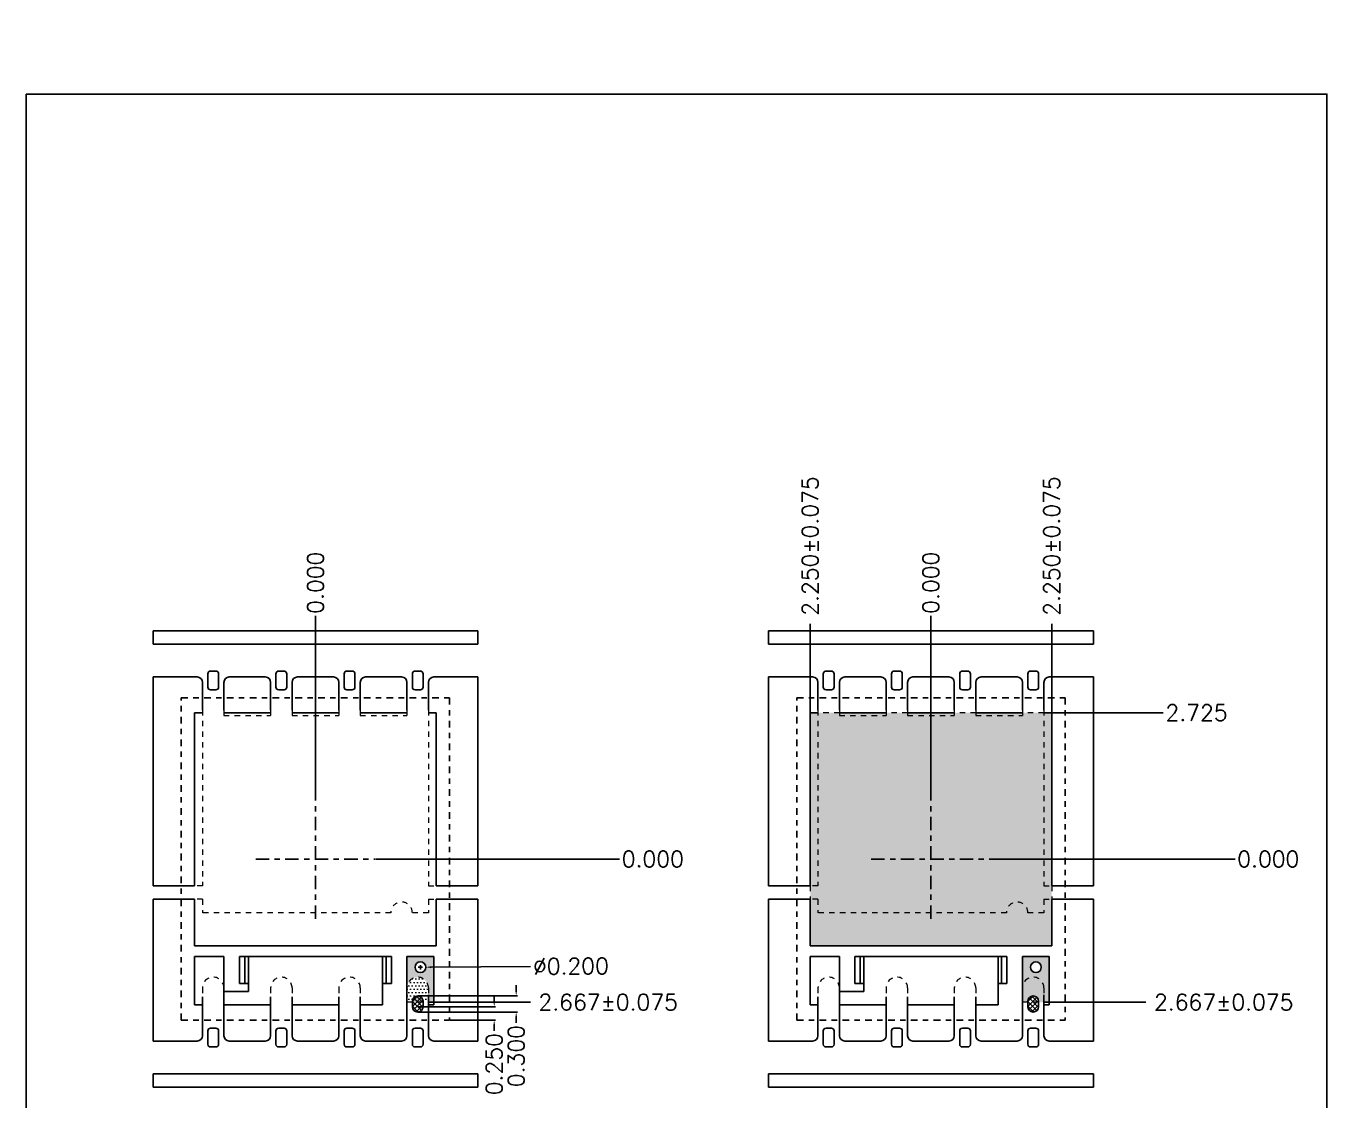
# Model space of a CAD drawing. Header units: inches. Extents: x -1651 to 1053, y -382 to 593.
# Drawn here: x -1550.74 to -1526.51, y 470.76 to 490.77 of the extents above; entities that cross this region are included whole.
import ezdxf

# ---------------------------------------------------------------- set-up
doc = ezdxf.new("R2010")
doc.units = ezdxf.units.IN
doc.header["$LTSCALE"] = 0.1
doc.header["$MEASUREMENT"] = 0
doc.linetypes.add('CENTER', pattern=[2, 1.25, -0.25, 0.25, -0.25])
doc.linetypes.add('HIDDEN', pattern=[0.375, 0.25, -0.125])
doc.layers.add('1D', color=4, linetype='Continuous', lineweight=9)
doc.layers.add('P-L', color=7, linetype='HIDDEN', lineweight=13)
for name, color, linetype in [('3', 7, 'Continuous'), ('3D', 4, 'Continuous'), ('CENTER', 1, 'CENTER'), ('LINE', 7, 'Continuous'), ('PKG-OUT', 3, 'HIDDEN')]:
    doc.layers.add(name, color=color, linetype=linetype)
doc.styles.add('TEXT-1', font='simplex.shx')
doc.dimstyles.new('複本 DM-1-1', dxfattribs={"dimtxt": 0.3, "dimasz": 0.1, "dimexe": 0.025, "dimexo": 0.01, "dimgap": 0.02, "dimtad": 0, "dimdec": 3, "dimzin": 0, "dimdsep": 46, "dimtxsty": 'TEXT-1', "dimcen": 0.04, "dimclrd": 256, "dimclre": 256, "dimclrt": 256, "dimadec": 0, "dimazin": 0, "dimtfac": 1, "dimtdec": 3, "dimtofl": 0, "dimtmove": 0, "dimatfit": 0, "dimfxl": 1, "dimtolj": 1, "dimtzin": 0, "dimarcsym": 0})
pattern_1 = [(0, (-3705.42106, 800.152306), (0.03125, 0.0625), [0, -0.0625])]

# ---------------------------------------------------------------- blocks, each defined once
blk = doc.blocks.new('*D112')
at = {"layer": '1D', "lineweight": -2, "transparency": 16777216}
blk.add_line((-1545.351, 476.384), (-1545.351, 479.787), dxfattribs=at)
at = {"layer": 'Defpoints', "color": 0, "transparency": 16777216}
for p in [(-1545.351, 479.787), (-1545.351, 476.374), (-1545.351, 475.261)]:
    blk.add_point(p, dxfattribs=at)
at = {"layer": '1D', "transparency": 16777216, "insert": (-1545.351, 480.407), "char_height": 0.3, "attachment_point": 5, "rotation": 90, "style": 'TEXT-1'}
blk.add_mtext('\\A1;0.000', dxfattribs=at)
blk = doc.blocks.new('*D113')
at = {"layer": '1D', "lineweight": -2, "transparency": 16777216}
blk.add_line((-1544.228, 475.261), (-1539.686, 475.261), dxfattribs=at)
at = {"layer": 'Defpoints', "color": 0, "transparency": 16777216}
for p in [(-1545.351, 475.261), (-1544.238, 475.261), (-1539.686, 475.261)]:
    blk.add_point(p, dxfattribs=at)
at = {"layer": '1D', "transparency": 16777216, "insert": (-1539.066, 475.261), "char_height": 0.3, "attachment_point": 5, "style": 'TEXT-1'}
blk.add_mtext('\\A1;0.000', dxfattribs=at)
blk = doc.blocks.new('*D114')
at = {"layer": '1D', "lineweight": -2, "transparency": 16777216}
for p, q in [((-1543.236, 472.594), (-1541.746, 472.594)), ((-1541.746, 472.594), (-1541.546, 472.595)), ((-1541.546, 472.595), (-1541.346, 472.595))]:
    blk.add_line(p, q, dxfattribs=at)
at = {"layer": 'Defpoints', "color": 0, "transparency": 16777216}
for p in [(-1545.351, 475.261), (-1543.246, 472.594), (-1541.346, 472.595)]:
    blk.add_point(p, dxfattribs=at)
at = {"layer": '1D', "transparency": 16777216, "insert": (-1539.897, 472.595), "char_height": 0.3, "attachment_point": 5, "style": 'TEXT-1'}
blk.add_mtext('\\A1;2.667%%p0.075', dxfattribs=at)
blk = doc.blocks.new('*D145')
at = {"layer": '1D', "lineweight": -2, "transparency": 16777216}
blk.add_line((-1533.885, 476.384), (-1533.885, 479.787), dxfattribs=at)
at = {"layer": 'Defpoints', "color": 0, "transparency": 16777216}
for p in [(-1533.885, 479.787), (-1533.885, 476.374), (-1533.885, 475.261)]:
    blk.add_point(p, dxfattribs=at)
at = {"layer": '1D', "transparency": 16777216, "insert": (-1533.885, 480.407), "char_height": 0.3, "attachment_point": 5, "rotation": 90, "style": 'TEXT-1'}
blk.add_mtext('\\A1;0.000', dxfattribs=at)
blk = doc.blocks.new('*D143')
at = {"layer": '1D', "lineweight": -2, "transparency": 16777216}
blk.add_line((-1532.762, 475.261), (-1528.22, 475.261), dxfattribs=at)
at = {"layer": 'Defpoints', "color": 0, "transparency": 16777216}
for p in [(-1533.885, 475.261), (-1532.772, 475.261), (-1528.22, 475.261)]:
    blk.add_point(p, dxfattribs=at)
at = {"layer": '1D', "transparency": 16777216, "insert": (-1527.6, 475.261), "char_height": 0.3, "attachment_point": 5, "style": 'TEXT-1'}
blk.add_mtext('\\A1;0.000', dxfattribs=at)
blk = doc.blocks.new('*D144')
at = {"layer": '1D', "lineweight": -2, "transparency": 16777216}
for p, q in [((-1531.77, 472.594), (-1530.28, 472.594)), ((-1530.28, 472.594), (-1530.08, 472.595)), ((-1530.08, 472.595), (-1529.88, 472.595))]:
    blk.add_line(p, q, dxfattribs=at)
at = {"layer": 'Defpoints', "color": 0, "transparency": 16777216}
for p in [(-1533.885, 475.261), (-1531.78, 472.594), (-1529.88, 472.595)]:
    blk.add_point(p, dxfattribs=at)
at = {"layer": '1D', "transparency": 16777216, "insert": (-1528.431, 472.595), "char_height": 0.3, "attachment_point": 5, "style": 'TEXT-1'}
blk.add_mtext('\\A1;2.667%%p0.075', dxfattribs=at)
blk = doc.blocks.new('*D146')
at = {"layer": '1D', "lineweight": -2, "transparency": 16777216}
blk.add_line((-1531.77, 477.986), (-1529.557, 477.986), dxfattribs=at)
at = {"layer": 'Defpoints', "color": 0, "transparency": 16777216}
for p in [(-1531.78, 477.986), (-1529.557, 477.986), (-1533.885, 475.261)]:
    blk.add_point(p, dxfattribs=at)
at = {"layer": '1D', "transparency": 16777216, "insert": (-1528.937, 477.986), "char_height": 0.3, "attachment_point": 5, "style": 'TEXT-1'}
blk.add_mtext('\\A1;2.725', dxfattribs=at)
blk = doc.blocks.new('*D147')
at = {"layer": '1D', "lineweight": -2, "transparency": 16777216}
blk.add_line((-1536.135, 474.771), (-1536.135, 479.641), dxfattribs=at)
at = {"layer": 'Defpoints', "color": 0, "transparency": 16777216}
for p in [(-1536.135, 479.641), (-1533.885, 475.261), (-1536.135, 474.761)]:
    blk.add_point(p, dxfattribs=at)
at = {"layer": '1D', "transparency": 16777216, "insert": (-1536.135, 481.09), "char_height": 0.3, "attachment_point": 5, "rotation": 90, "style": 'TEXT-1'}
blk.add_mtext('\\A1;2.250%%p0.075', dxfattribs=at)
blk = doc.blocks.new('*D148')
at = {"layer": '1D', "lineweight": -2, "transparency": 16777216}
blk.add_line((-1531.635, 474.771), (-1531.635, 479.641), dxfattribs=at)
at = {"layer": 'Defpoints', "color": 0, "transparency": 16777216}
for p in [(-1531.635, 479.641), (-1533.885, 475.261), (-1531.635, 474.761)]:
    blk.add_point(p, dxfattribs=at)
at = {"layer": '1D', "transparency": 16777216, "insert": (-1531.635, 481.09), "char_height": 0.3, "attachment_point": 5, "rotation": 90, "style": 'TEXT-1'}
blk.add_mtext('\\A1;2.250%%p0.075', dxfattribs=at)
blk = doc.blocks.new('*D180')
at = {"layer": '1D', "lineweight": -2, "transparency": 16777216}
for p, q in [((-1541.314, 519.338), (-1541.314, 524.685)), ((-1543.236, 472.594), (-1541.746, 472.594)), ((-1541.746, 472.594), (-1541.546, 472.595)), ((-1541.546, 472.595), (-1541.346, 472.595))]:
    blk.add_line(p, q, dxfattribs=at)
at = {"layer": 'Defpoints', "color": 0, "transparency": 16777216}
for p in [(-1541.314, 524.685), (-1541.314, 519.328), (-1541.314, 518.215), (-1545.351, 475.261), (-1543.246, 472.594), (-1541.346, 472.595)]:
    blk.add_point(p, dxfattribs=at)
at = {"layer": '1D', "transparency": 16777216, "insert": (-1541.314, 525.305), "char_height": 0.3, "attachment_point": 5, "rotation": 90, "style": 'TEXT-1'}
blk.add_mtext('\\A1;0.000', dxfattribs=at)
at = {"layer": '1D', "transparency": 16777216, "insert": (-1539.897, 472.595), "char_height": 0.3, "attachment_point": 5, "style": 'TEXT-1'}
blk.add_mtext('\\A1;2.667%%p0.075', dxfattribs=at)
blk = doc.blocks.new('*D181')
at = {"layer": '1D', "lineweight": -2, "transparency": 16777216}
for p, q in [((-1543.824, 521.215), (-1545.638, 521.215)), ((-1531.77, 472.594), (-1530.28, 472.594)), ((-1530.28, 472.594), (-1530.08, 472.595)), ((-1530.08, 472.595), (-1529.88, 472.595))]:
    blk.add_line(p, q, dxfattribs=at)
at = {"layer": 'Defpoints', "color": 0, "transparency": 16777216}
for p in [(-1545.638, 521.215), (-1543.814, 521.215), (-1541.314, 518.215), (-1533.885, 475.261), (-1531.78, 472.594), (-1529.88, 472.595)]:
    blk.add_point(p, dxfattribs=at)
at = {"layer": '1D', "transparency": 16777216, "char_height": 0.3, "attachment_point": 5, "style": 'TEXT-1'}
for s, insert in [('\\A1;3.000 PKG.', (-1546.901, 521.215)), ('\\A1;2.667%%p0.075', (-1528.431, 472.595))]:
    blk.add_mtext(s, dxfattribs=dict(at, insert=insert))
blk = doc.blocks.new('*D182')
at = {"layer": '1D', "lineweight": -2, "transparency": 16777216}
for p, q in [((-1543.814, 521.225), (-1543.814, 523.393)), ((-1542.021, 472.611), (-1542.021, 472.711)), ((-1543.436, 472.511), (-1541.996, 472.511)), ((-1542.841, 472.261), (-1541.996, 472.261)), ((-1542.021, 472.161), (-1542.021, 472.061))]:
    blk.add_line(p, q, dxfattribs=at)
at = {"layer": '1D', "transparency": 16777216}
for points in [[(-1542.037, 472.611), (-1542.004, 472.611), (-1542.021, 472.511)], [(-1542.037, 472.161), (-1542.004, 472.161), (-1542.021, 472.261)]]:
    blk.add_solid(points, dxfattribs=at)
at = {"layer": 'Defpoints', "color": 0, "transparency": 16777216}
for p in [(-1543.814, 523.393), (-1543.814, 521.215), (-1541.314, 518.215), (-1543.446, 472.511), (-1542.851, 472.261), (-1542.021, 472.261)]:
    blk.add_point(p, dxfattribs=at)
at = {"layer": '1D', "transparency": 16777216, "char_height": 0.3, "attachment_point": 5, "rotation": 90, "style": 'TEXT-1'}
for s, insert in [('\\A1;2.500 PKG.', (-1543.814, 524.656)), ('\\A1;0.250', (-1542.021, 471.441))]:
    blk.add_mtext(s, dxfattribs=dict(at, insert=insert))
blk = doc.blocks.new('*D183')
at = {"layer": '1D', "lineweight": -2, "transparency": 16777216}
for p, q in [((-1539.599, 520.89), (-1536.913, 520.89)), ((-1536.913, 520.89), (-1536.713, 520.512)), ((-1536.713, 520.512), (-1536.513, 520.512)), ((-1541.611, 472.811), (-1541.611, 472.911)), ((-1543.436, 472.711), (-1541.586, 472.711)), ((-1543.436, 472.411), (-1541.586, 472.411)), ((-1541.611, 472.311), (-1541.611, 472.211))]:
    blk.add_line(p, q, dxfattribs=at)
at = {"layer": '1D', "transparency": 16777216}
for points in [[(-1541.628, 472.811), (-1541.595, 472.811), (-1541.611, 472.711)], [(-1541.628, 472.311), (-1541.595, 472.311), (-1541.611, 472.411)]]:
    blk.add_solid(points, dxfattribs=at)
at = {"layer": 'Defpoints', "color": 0, "transparency": 16777216}
for p in [(-1539.609, 520.89), (-1536.513, 520.512), (-1541.314, 518.215), (-1543.446, 472.711), (-1543.446, 472.411), (-1541.611, 472.411)]:
    blk.add_point(p, dxfattribs=at)
at = {"layer": '1D', "transparency": 16777216, "insert": (-1535.893, 520.512), "char_height": 0.3, "attachment_point": 5, "style": 'TEXT-1'}
blk.add_mtext('\\A1;2.675', dxfattribs=at)
at = {"layer": '1D', "transparency": 16777216, "insert": (-1541.611, 471.591), "char_height": 0.3, "attachment_point": 5, "rotation": 90, "style": 'TEXT-1'}
blk.add_mtext('\\A1;0.300', dxfattribs=at)
blk = doc.blocks.new('*D219')
at = {"layer": '1D', "lineweight": -2, "transparency": 16777216}
for p, q in [((-1543.436, 473.246), (-1543.356, 473.246)), ((-1543.396, 473.206), (-1543.396, 473.286)), ((-1543.196, 473.247), (-1541.347, 473.26))]:
    blk.add_line(p, q, dxfattribs=at)
at = {"layer": '1D', "transparency": 16777216}
blk.add_solid([(-1543.196, 473.264), (-1543.196, 473.231), (-1543.296, 473.247)], dxfattribs=at)
at = {"layer": 'Defpoints', "color": 0, "transparency": 16777216}
for p in [(-1543.496, 473.245), (-1543.296, 473.247)]:
    blk.add_point(p, dxfattribs=at)
at = {"layer": '1D', "transparency": 16777216, "insert": (-1540.592, 473.266), "char_height": 0.3, "attachment_point": 5, "rotation": 0.4014, "style": 'TEXT-1'}
blk.add_mtext('\\A1;∅0.200', dxfattribs=at)

msp = doc.modelspace()

# ---------------------------------------------------------------- hatches: boundary and pattern name
at = {"layer": '1D'}
h = msp.add_hatch(dxfattribs=at)
h.set_pattern_fill('DOTS', color=256, style=0)
h.set_pattern_definition([(0, (-4212.56308, 710.88397), (0.03125, 0.0625), [0, -0.0625])])
h.paths.add_polyline_path([(-1535.98961, 477.98621), (-1536.13461, 477.98621), (-1536.13461, 474.76121), (-1535.98961, 474.76121)], flags=17)
h.paths.add_polyline_path([(-1531.77961, 477.98621), (-1532.17961, 477.98621), (-1532.17961, 477.93621), (-1533.04961, 477.93621), (-1533.04961, 477.98621), (-1533.44961, 477.98621), (-1533.44961, 477.93621), (-1534.31961, 477.93621), (-1534.31961, 477.98621), (-1534.71961, 477.98621), (-1534.71961, 477.93621), (-1535.58961, 477.93621), (-1535.58961, 477.98621), (-1535.98961, 477.98621), (-1535.98961, 474.76121), (-1536.13461, 474.76121), (-1536.13461, 474.51121), (-1535.98962, 474.51121), (-1535.98962, 474.26121), (-1532.47961, 474.26121, -1.00003648), (-1532.07961, 474.26121), (-1531.77961, 474.26121), (-1531.77961, 474.51121), (-1531.63463, 474.51121), (-1531.63462, 474.76121), (-1531.77961, 474.76121)])
h.paths.add_polyline_path([(-1534.71961, 477.98621), (-1535.58961, 477.98621), (-1535.58961, 477.93621), (-1534.71961, 477.93621)], flags=17)
h.paths.add_polyline_path([(-1533.44961, 477.98621), (-1534.31961, 477.98621), (-1534.31961, 477.93621), (-1533.44961, 477.93621)], flags=17)
h.paths.add_polyline_path([(-1532.17961, 477.98621), (-1533.04961, 477.98621), (-1533.04961, 477.93621), (-1532.17961, 477.93621)])
h.paths.add_polyline_path([(-1531.63462, 477.98621), (-1531.77961, 477.98621), (-1531.77961, 474.76121), (-1531.63462, 474.76121), (-1531.63462, 474.76122)])
h.paths.add_polyline_path([(-1531.63462, 474.51121), (-1531.77961, 474.51121), (-1531.77961, 474.26121), (-1532.07961, 474.26121, 1.00003648), (-1532.47961, 474.26121), (-1535.98962, 474.26121), (-1535.98962, 474.51121), (-1536.13461, 474.51121), (-1536.13461, 473.64622), (-1531.63462, 473.64621)])
h = msp.add_hatch(dxfattribs=at)
h.set_pattern_fill('DOTS', color=256, style=0)
h.set_pattern_definition(pattern_1)
h.paths.add_polyline_path([(-1543.24578, 472.86121, 1), (-1543.64578, 472.86121), (-1543.64578, 472.59446), (-1543.54578, 472.59446), (-1543.54578, 472.61121, -1), (-1543.34578, 472.61121), (-1543.34578, 472.59446), (-1543.24578, 472.59446), (-1543.24578, 472.73228)])
h.paths.add_polyline_path([(-1543.14578, 473.44606), (-1543.64578, 473.44606), (-1543.64578, 472.59446), (-1543.14578, 472.59446)])
h.paths.add_polyline_path([(-1543.49578, 473.24606, -1), (-1543.29578, 473.24606, -1)], flags=16)
h.paths.add_polyline_path([(-1531.77961, 472.86121, 1), (-1532.17961, 472.86121), (-1532.17961, 472.59446), (-1532.07961, 472.59446), (-1532.07961, 472.61121, -1), (-1531.87961, 472.61121), (-1531.87961, 472.59446), (-1531.77961, 472.59446), (-1531.77961, 472.73228)], flags=17)
h.paths.add_polyline_path([(-1531.67962, 473.44606), (-1532.17961, 473.44606), (-1532.17961, 472.86121, -1), (-1531.77961, 472.86121), (-1531.77961, 472.73228), (-1531.77961, 472.59446), (-1531.67962, 472.59446)])
h.paths.add_polyline_path([(-1532.02962, 473.24606, -1), (-1531.82962, 473.24606, -1)], flags=16)
h = msp.add_hatch(dxfattribs=at)
h.set_pattern_fill('DOTS', color=256, style=0)
h.set_pattern_definition(pattern_1)
h.paths.add_polyline_path([(-1543.24578, 472.86121, 1), (-1543.64578, 472.86121), (-1543.64578, 472.59446), (-1543.54578, 472.59446), (-1543.54578, 472.61121, -1), (-1543.34578, 472.61121), (-1543.34578, 472.59446), (-1543.24578, 472.59446), (-1543.24578, 472.73228)])
h = msp.add_hatch(dxfattribs=at)
h.set_pattern_fill('ANSI37', color=256, scale=0.5)
h.set_pattern_definition([(45, (-4212.56308, 701.135636), (-0.0441941738, 0.0441941738), []), (135, (-4212.56308, 701.135636), (-0.0441941738, -0.0441941738), [])])
h.paths.add_polyline_path([(-1543.34578, 472.59446), (-1543.54578, 472.59446), (-1543.54578, 472.51121, 1), (-1543.34578, 472.51121)])
h.paths.add_polyline_path([(-1543.54578, 472.61121), (-1543.54578, 472.59446), (-1543.34578, 472.59446), (-1543.34578, 472.61121, 1)])
h = msp.add_hatch(dxfattribs=at)
h.set_pattern_fill('ANSI37', color=256, scale=0.5)
h.set_pattern_definition([(45, (-4201.09692, 701.135636), (-0.0441941738, 0.0441941738), []), (135, (-4201.09692, 701.135636), (-0.0441941738, -0.0441941738), [])])
h.paths.add_polyline_path([(-1531.87961, 472.59446), (-1532.07961, 472.59446), (-1532.07961, 472.51121, 1), (-1531.87961, 472.51121)])
h.paths.add_polyline_path([(-1532.07961, 472.61121), (-1532.07961, 472.59446), (-1531.87961, 472.59446), (-1531.87961, 472.61121, 1)])

# ---------------------------------------------------------------- linework, layer by layer
at = {"layer": '3'}
for p, q in [((-1548.37578, 479.51121), (-1542.32578, 479.51121)), ((-1548.37578, 479.51121), (-1548.37578, 479.26121)), ((-1542.32578, 479.51121), (-1542.32578, 479.26121)), ((-1536.90961, 479.51121), (-1530.85961, 479.51121)), ((-1536.90961, 479.51121), (-1536.90961, 479.26121)), ((-1530.85961, 479.51121), (-1530.85961, 479.26121)), ((-1548.37578, 479.26121), (-1542.32578, 479.26121)), ((-1536.90961, 479.26121), (-1530.85961, 479.26121)), ((-1548.37578, 474.76121), (-1548.37578, 478.65121)), ((-1548.37578, 478.65121), (-1547.55578, 478.65121)), ((-1547.35578, 478.46121), (-1547.35578, 478.71121)), ((-1547.20578, 478.76121), (-1547.30578, 478.76121)), ((-1547.15578, 478.46121), (-1547.15578, 478.71121)), ((-1546.95578, 478.65121), (-1546.28578, 478.65121)), ((-1546.08578, 478.46121), (-1546.08578, 478.71121)), ((-1545.93578, 478.76121), (-1546.03578, 478.76121)), ((-1545.88578, 478.46121), (-1545.88578, 478.71121)), ((-1545.68578, 478.65121), (-1545.01578, 478.65121)), ((-1544.81578, 478.46121), (-1544.81578, 478.71121)), ((-1544.66578, 478.76121), (-1544.76578, 478.76121)), ((-1544.61578, 478.46121), (-1544.61578, 478.71121)), ((-1544.41578, 478.65121), (-1543.74578, 478.65121)), ((-1543.54578, 478.46121), (-1543.54578, 478.71121)), ((-1543.39578, 478.76121), (-1543.49578, 478.76121)), ((-1543.34578, 478.46121), (-1543.34578, 478.71121)), ((-1543.14578, 478.65121), (-1542.32578, 478.65121)), ((-1542.32578, 478.65121), (-1542.32578, 474.76121)), ((-1536.90961, 474.76121), (-1536.90961, 478.65121)), ((-1536.90961, 478.65121), (-1536.08961, 478.65121)), ((-1535.88961, 478.46121), (-1535.88961, 478.71121)), ((-1535.73961, 478.76121), (-1535.83961, 478.76121)), ((-1535.68961, 478.46121), (-1535.68961, 478.71121)), ((-1535.48961, 478.65121), (-1534.81961, 478.65121)), ((-1534.61961, 478.46121), (-1534.61961, 478.71121)), ((-1534.46961, 478.76121), (-1534.56961, 478.76121)), ((-1534.41961, 478.46121), (-1534.41961, 478.71121)), ((-1534.21961, 478.65121), (-1533.54961, 478.65121)), ((-1533.34961, 478.46121), (-1533.34961, 478.71121)), ((-1533.19961, 478.76121), (-1533.29961, 478.76121)), ((-1533.14961, 478.46121), (-1533.14961, 478.71121)), ((-1532.94961, 478.65121), (-1532.27961, 478.65121)), ((-1532.07961, 478.46121), (-1532.07961, 478.71121)), ((-1531.92961, 478.76121), (-1532.02961, 478.76121)), ((-1531.87961, 478.46121), (-1531.87961, 478.71121)), ((-1531.67961, 478.65121), (-1530.85961, 478.65121)), ((-1530.85961, 478.65121), (-1530.85961, 474.76121)), ((-1547.45578, 478.55121), (-1547.45578, 478.03621)), ((-1547.20578, 478.41121), (-1547.30578, 478.41121)), ((-1547.05578, 478.55121), (-1547.05578, 478.03621)), ((-1546.18578, 478.55121), (-1546.18578, 478.03621)), ((-1545.93578, 478.41121), (-1546.03578, 478.41121)), ((-1545.78578, 478.55121), (-1545.78578, 478.03621)), ((-1544.91578, 478.55121), (-1544.91578, 478.03621)), ((-1544.66578, 478.41121), (-1544.76578, 478.41121)), ((-1544.51578, 478.55121), (-1544.51578, 478.03621)), ((-1543.64578, 478.55121), (-1543.64578, 478.03621)), ((-1543.39578, 478.41121), (-1543.49578, 478.41121)), ((-1543.24578, 478.55121), (-1543.24578, 478.03621)), ((-1535.98961, 478.55121), (-1535.98961, 478.03621)), ((-1535.73961, 478.41121), (-1535.83961, 478.41121)), ((-1535.58961, 478.55121), (-1535.58961, 478.03621)), ((-1534.71961, 478.55121), (-1534.71961, 478.03621)), ((-1534.46961, 478.41121), (-1534.56961, 478.41121)), ((-1534.31961, 478.55121), (-1534.31961, 478.03621)), ((-1533.44961, 478.55121), (-1533.44961, 478.03621)), ((-1533.19961, 478.41121), (-1533.29961, 478.41121)), ((-1533.04961, 478.55121), (-1533.04961, 478.03621)), ((-1532.17961, 478.55121), (-1532.17961, 478.03621)), ((-1531.92961, 478.41121), (-1532.02961, 478.41121)), ((-1531.77961, 478.55121), (-1531.77961, 478.03621)), ((-1547.60077, 477.98621), (-1547.60077, 474.76121)), ((-1547.60077, 477.98621), (-1547.45578, 477.98621)), ((-1547.05578, 477.98621), (-1546.18578, 477.98621)), ((-1545.78578, 477.98621), (-1544.91578, 477.98621)), ((-1544.51578, 477.98621), (-1543.64578, 477.98621)), ((-1543.24578, 477.98621), (-1543.10078, 477.98621)), ((-1543.10078, 477.98621), (-1543.10079, 474.76121)), ((-1536.13461, 477.98621), (-1536.13461, 474.76121)), ((-1536.13461, 477.98621), (-1535.98961, 477.98621)), ((-1535.58961, 477.98621), (-1534.71961, 477.98621)), ((-1534.31961, 477.98621), (-1533.44961, 477.98621)), ((-1533.04961, 477.98621), (-1532.17961, 477.98621)), ((-1531.77961, 477.98621), (-1531.63462, 477.98621)), ((-1531.63462, 477.98621), (-1531.63462, 474.76121)), ((-1548.37578, 474.76121), (-1547.60077, 474.76121)), ((-1543.10079, 474.76122), (-1542.32578, 474.76121)), ((-1536.90961, 474.76121), (-1536.13461, 474.76121)), ((-1531.63462, 474.76122), (-1530.85961, 474.76121)), ((-1548.37578, 471.87121), (-1548.37578, 474.51121)), ((-1547.60078, 474.51121), (-1548.37578, 474.51121)), ((-1547.60078, 474.51121), (-1547.60078, 473.64622)), ((-1543.10078, 474.51121), (-1542.32578, 474.51121)), ((-1543.10078, 474.51121), (-1543.10078, 473.64621)), ((-1542.32578, 474.51121), (-1542.32578, 471.87121)), ((-1536.90961, 471.87121), (-1536.90961, 474.51121)), ((-1536.13461, 474.51121), (-1536.90961, 474.51121)), ((-1536.13461, 474.51121), (-1536.13461, 473.64622)), ((-1531.63462, 474.51121), (-1530.85961, 474.51121)), ((-1531.63462, 474.51121), (-1531.63462, 473.64621)), ((-1530.85961, 474.51121), (-1530.85961, 471.87121)), ((-1543.10078, 473.64621), (-1547.60078, 473.64622)), ((-1531.63462, 473.64621), (-1536.13461, 473.64622)), ((-1547.05578, 473.44606), (-1547.60078, 473.44606)), ((-1547.60078, 473.44606), (-1547.60078, 472.54606)), ((-1547.05578, 471.97121), (-1547.05578, 473.44606)), ((-1543.93575, 473.44606), (-1546.76581, 473.44606)), ((-1546.76581, 472.94606), (-1546.76581, 473.44606)), ((-1546.66777, 472.94606), (-1546.66777, 473.44606)), ((-1546.60078, 472.79606), (-1546.60078, 473.44606)), ((-1544.10078, 472.54606), (-1544.10078, 473.44606)), ((-1544.03379, 472.94606), (-1544.03379, 473.44606)), ((-1543.93575, 472.94606), (-1543.93575, 473.44606)), ((-1543.64578, 473.44606), (-1543.14578, 473.44606)), ((-1543.64578, 471.97121), (-1543.64578, 473.44606)), ((-1543.64578, 471.97121), (-1543.64578, 473.44606)), ((-1543.64578, 473.44606), (-1543.14578, 473.44606)), ((-1543.14578, 473.44606), (-1543.14578, 472.69606)), ((-1543.14578, 473.44606), (-1543.14578, 472.54606)), ((-1535.58961, 473.44606), (-1536.13461, 473.44606)), ((-1536.13461, 473.44606), (-1536.13461, 472.54606)), ((-1535.58961, 471.97121), (-1535.58961, 473.44606)), ((-1532.46959, 473.44606), (-1535.29964, 473.44606)), ((-1535.29964, 472.94606), (-1535.29964, 473.44606)), ((-1535.2016, 472.94606), (-1535.2016, 473.44606)), ((-1535.13461, 472.79606), (-1535.13461, 473.44606)), ((-1532.63461, 472.54606), (-1532.63461, 473.44606)), ((-1532.56763, 472.94606), (-1532.56763, 473.44606)), ((-1532.46959, 472.94606), (-1532.46959, 473.44606)), ((-1532.17961, 473.44606), (-1531.67962, 473.44606)), ((-1532.17961, 471.97121), (-1532.17961, 473.44606)), ((-1532.17961, 471.97121), (-1532.17961, 473.44606)), ((-1532.17961, 473.44606), (-1531.67962, 473.44606)), ((-1531.67962, 473.44606), (-1531.67962, 472.69606)), ((-1531.67962, 473.44606), (-1531.67962, 472.54606)), ((-1546.76581, 472.94606), (-1546.60078, 472.94606)), ((-1543.93575, 472.94606), (-1544.10078, 472.94606)), ((-1535.29964, 472.94606), (-1535.13461, 472.94606)), ((-1532.46959, 472.94606), (-1532.63461, 472.94606)), ((-1547.45578, 472.69606), (-1547.45578, 471.97121)), ((-1547.05578, 472.79606), (-1546.60078, 472.79606)), ((-1547.05578, 471.97121), (-1547.05578, 472.69606)), ((-1546.18578, 471.97121), (-1546.18578, 472.69606)), ((-1545.78578, 472.69606), (-1545.78578, 471.97121)), ((-1544.91578, 471.97121), (-1544.91578, 472.69606)), ((-1544.51578, 472.69606), (-1544.51578, 471.97121)), ((-1543.24578, 472.73228), (-1543.24578, 471.97121)), ((-1535.98961, 472.69606), (-1535.98961, 471.97121)), ((-1535.58961, 472.79606), (-1535.13461, 472.79606)), ((-1535.58961, 471.97121), (-1535.58961, 472.69606)), ((-1534.71961, 471.97121), (-1534.71961, 472.69606)), ((-1534.31961, 472.69606), (-1534.31961, 471.97121)), ((-1533.44961, 471.97121), (-1533.44961, 472.69606)), ((-1533.04961, 472.69606), (-1533.04961, 471.97121)), ((-1531.77961, 472.73228), (-1531.77961, 471.97121)), ((-1547.45578, 472.54606), (-1547.60078, 472.54606)), ((-1546.18578, 472.54606), (-1547.05578, 472.54606)), ((-1544.91578, 472.54606), (-1545.78578, 472.54606)), ((-1544.10078, 472.54606), (-1544.51578, 472.54606)), ((-1543.24578, 472.54606), (-1543.14578, 472.54606)), ((-1535.98961, 472.54606), (-1536.13461, 472.54606)), ((-1534.71961, 472.54606), (-1535.58961, 472.54606)), ((-1533.44961, 472.54606), (-1534.31961, 472.54606)), ((-1532.63461, 472.54606), (-1533.04961, 472.54606)), ((-1531.77961, 472.54606), (-1531.67962, 472.54606)), ((-1547.20578, 472.11121), (-1547.30578, 472.11121)), ((-1545.93578, 472.11121), (-1546.03578, 472.11121)), ((-1544.66578, 472.11121), (-1544.76578, 472.11121)), ((-1543.39578, 472.11121), (-1543.49578, 472.11121)), ((-1535.73961, 472.11121), (-1535.83961, 472.11121)), ((-1534.46961, 472.11121), (-1534.56961, 472.11121)), ((-1533.19961, 472.11121), (-1533.29961, 472.11121)), ((-1531.92961, 472.11121), (-1532.02961, 472.11121)), ((-1548.37578, 471.87121), (-1547.55578, 471.87121)), ((-1547.35578, 472.06121), (-1547.35578, 471.81121)), ((-1547.15578, 472.06121), (-1547.15578, 471.81121)), ((-1546.95578, 471.87121), (-1546.28578, 471.87121)), ((-1546.08578, 472.06121), (-1546.08578, 471.81121)), ((-1545.88578, 472.06121), (-1545.88578, 471.81121)), ((-1545.68578, 471.87121), (-1545.01578, 471.87121)), ((-1544.81578, 472.06121), (-1544.81578, 471.81121)), ((-1544.61578, 472.06121), (-1544.61578, 471.81121)), ((-1544.41578, 471.87121), (-1543.74578, 471.87121)), ((-1543.54578, 472.06121), (-1543.54578, 471.81121)), ((-1543.34578, 472.06121), (-1543.34578, 471.81121)), ((-1543.14578, 471.87121), (-1542.32578, 471.87121)), ((-1536.90961, 471.87121), (-1536.08961, 471.87121)), ((-1535.88961, 472.06121), (-1535.88961, 471.81121)), ((-1535.68961, 472.06121), (-1535.68961, 471.81121)), ((-1535.48961, 471.87121), (-1534.81961, 471.87121)), ((-1534.61961, 472.06121), (-1534.61961, 471.81121)), ((-1534.41961, 472.06121), (-1534.41961, 471.81121)), ((-1534.21961, 471.87121), (-1533.54961, 471.87121)), ((-1533.34961, 472.06121), (-1533.34961, 471.81121)), ((-1533.14961, 472.06121), (-1533.14961, 471.81121)), ((-1532.94961, 471.87121), (-1532.27961, 471.87121)), ((-1532.07961, 472.06121), (-1532.07961, 471.81121)), ((-1531.87961, 472.06121), (-1531.87961, 471.81121)), ((-1531.67961, 471.87121), (-1530.85961, 471.87121)), ((-1547.20578, 471.76121), (-1547.30578, 471.76121)), ((-1545.93578, 471.76121), (-1546.03578, 471.76121)), ((-1544.66578, 471.76121), (-1544.76578, 471.76121)), ((-1543.39578, 471.76121), (-1543.49578, 471.76121)), ((-1535.73961, 471.76121), (-1535.83961, 471.76121)), ((-1534.46961, 471.76121), (-1534.56961, 471.76121)), ((-1533.19961, 471.76121), (-1533.29961, 471.76121)), ((-1531.92961, 471.76121), (-1532.02961, 471.76121)), ((-1548.37578, 471.26121), (-1542.32578, 471.26121)), ((-1548.37578, 471.01121), (-1548.37578, 471.26121)), ((-1542.32578, 471.01121), (-1542.32578, 471.26121)), ((-1536.90961, 471.26121), (-1530.85961, 471.26121)), ((-1536.90961, 471.01121), (-1536.90961, 471.26121)), ((-1530.85961, 471.01121), (-1530.85961, 471.26121)), ((-1548.37578, 471.01121), (-1542.32578, 471.01121)), ((-1536.90961, 471.01121), (-1530.85961, 471.01121))]:
    msp.add_line(p, q, dxfattribs=at)
at = {"layer": '3', "color": 0}
for p, q in [((-1543.54578, 472.61121), (-1543.54578, 472.51121)), ((-1543.34578, 472.61121), (-1543.34578, 472.51121)), ((-1532.07961, 472.61121), (-1532.07961, 472.51121)), ((-1531.87961, 472.61121), (-1531.87961, 472.51121))]:
    msp.add_line(p, q, dxfattribs=at)
at = {"layer": '3'}
for centre in [(-1543.39578, 473.24606), (-1531.92962, 473.24606)]:
    msp.add_circle(centre, 0.1, dxfattribs=at)
for centre, radius, start, end in [((-1547.55578, 478.55121), 0.1, 0, 90), ((-1547.30578, 478.71121), 0.05, 90, 180), ((-1547.20578, 478.71121), 0.05, 0, 90), ((-1546.95578, 478.55121), 0.1, 90, 180), ((-1546.28578, 478.55121), 0.1, 0, 90), ((-1546.03578, 478.71121), 0.05, 90, 180), ((-1545.93578, 478.71121), 0.05, 0, 90), ((-1545.68578, 478.55121), 0.1, 90, 180), ((-1545.01578, 478.55121), 0.1, 0, 90), ((-1544.76578, 478.71121), 0.05, 90, 180), ((-1544.66578, 478.71121), 0.05, 0, 90), ((-1544.41578, 478.55121), 0.1, 90, 180), ((-1543.74578, 478.55121), 0.1, 0.000021, 90), ((-1543.49578, 478.71121), 0.05, 90, 180), ((-1543.39578, 478.71121), 0.05, 0, 90), ((-1543.14578, 478.55121), 0.1, 90, 180), ((-1536.08961, 478.55121), 0.1, 0, 90), ((-1535.83961, 478.71121), 0.05, 90, 180), ((-1535.73961, 478.71121), 0.05, 0, 90), ((-1535.48961, 478.55121), 0.1, 90, 180), ((-1534.81961, 478.55121), 0.1, 0, 90), ((-1534.56961, 478.71121), 0.05, 90, 180), ((-1534.46961, 478.71121), 0.05, 0, 90), ((-1534.21961, 478.55121), 0.1, 90, 180), ((-1533.54961, 478.55121), 0.1, 0, 90), ((-1533.29961, 478.71121), 0.05, 90, 180), ((-1533.19961, 478.71121), 0.05, 0, 90), ((-1532.94961, 478.55121), 0.1, 90, 180), ((-1532.27961, 478.55121), 0.1, 0.000021, 90), ((-1532.02961, 478.71121), 0.05, 90, 180), ((-1531.92961, 478.71121), 0.05, 0, 90), ((-1531.67961, 478.55121), 0.1, 90, 180), ((-1547.30578, 478.46121), 0.05, 180, 270), ((-1547.20578, 478.46121), 0.05, 270, 0), ((-1546.03578, 478.46121), 0.05, 180, 270), ((-1545.93578, 478.46121), 0.05, 270, 0), ((-1544.76578, 478.46121), 0.05, 180, 270), ((-1544.66578, 478.46121), 0.05, 270, 0), ((-1543.49578, 478.46121), 0.05, 180, 270), ((-1543.39578, 478.46121), 0.05, 270, 0), ((-1535.83961, 478.46121), 0.05, 180, 270), ((-1535.73961, 478.46121), 0.05, 270, 0), ((-1534.56961, 478.46121), 0.05, 180, 270), ((-1534.46961, 478.46121), 0.05, 270, 0), ((-1533.29961, 478.46121), 0.05, 180, 270), ((-1533.19961, 478.46121), 0.05, 270, 0), ((-1532.02961, 478.46121), 0.05, 180, 270), ((-1531.92961, 478.46121), 0.05, 270, 0), ((-1543.44578, 472.61121), 0.1, 0, 180), ((-1531.97961, 472.61121), 0.1, 0, 180), ((-1543.44578, 472.51121), 0.1, 180, 0), ((-1531.97961, 472.51121), 0.1, 180, 0), ((-1547.30578, 472.06121), 0.05, 90, 180), ((-1547.20578, 472.06121), 0.05, 0, 90), ((-1546.03578, 472.06121), 0.05, 90, 180), ((-1545.93578, 472.06121), 0.05, 0, 90), ((-1544.76578, 472.06121), 0.05, 90, 180), ((-1544.66578, 472.06121), 0.05, 0, 90), ((-1543.49578, 472.06121), 0.05, 90, 180), ((-1543.39578, 472.06121), 0.05, 0, 90), ((-1535.83961, 472.06121), 0.05, 90, 180), ((-1535.73961, 472.06121), 0.05, 0, 90), ((-1534.56961, 472.06121), 0.05, 90, 180), ((-1534.46961, 472.06121), 0.05, 0, 90), ((-1533.29961, 472.06121), 0.05, 90, 180), ((-1533.19961, 472.06121), 0.05, 0, 90), ((-1532.02961, 472.06121), 0.05, 90, 180), ((-1531.92961, 472.06121), 0.05, 0, 90), ((-1547.55578, 471.97121), 0.1, 270, 0), ((-1546.95578, 471.97121), 0.1, 180, 270), ((-1546.28578, 471.97121), 0.1, 270, 0), ((-1545.68578, 471.97121), 0.1, 180, 270), ((-1545.01578, 471.97121), 0.1, 270, 360), ((-1544.41578, 471.97121), 0.1, 180, 270), ((-1543.74578, 471.97121), 0.1, 270, 0), ((-1543.14578, 471.97121), 0.1, 180, 270), ((-1536.08961, 471.97121), 0.1, 270, 0), ((-1535.48961, 471.97121), 0.1, 180, 270), ((-1534.81961, 471.97121), 0.1, 270, 0), ((-1534.21961, 471.97121), 0.1, 180, 270), ((-1533.54961, 471.97121), 0.1, 270, 360), ((-1532.94961, 471.97121), 0.1, 180, 270), ((-1532.27961, 471.97121), 0.1, 270, 0), ((-1531.67961, 471.97121), 0.1, 180, 270), ((-1547.30578, 471.81121), 0.05, 180, 270), ((-1547.20578, 471.81121), 0.05, 270, 0), ((-1546.03578, 471.81121), 0.05, 180, 270), ((-1545.93578, 471.81121), 0.05, 270, 0), ((-1544.76578, 471.81121), 0.05, 180, 270), ((-1544.66578, 471.81121), 0.05, 270, 0), ((-1543.49578, 471.81121), 0.05, 180, 270), ((-1543.39578, 471.81121), 0.05, 270, 0), ((-1535.83961, 471.81121), 0.05, 180, 270), ((-1535.73961, 471.81121), 0.05, 270, 0), ((-1534.56961, 471.81121), 0.05, 180, 270), ((-1534.46961, 471.81121), 0.05, 270, 0), ((-1533.29961, 471.81121), 0.05, 180, 270), ((-1533.19961, 471.81121), 0.05, 270, 0), ((-1532.02961, 471.81121), 0.05, 180, 270), ((-1531.92961, 471.81121), 0.05, 270, 0)]:
    msp.add_arc(centre, radius, start, end, dxfattribs=at)
at = {"layer": '3D', "color": 2, "linetype": 'CENTER'}
for p, q in [((-1547.85078, 472.26121), (-1547.85078, 478.26121)), ((-1547.85078, 478.26121), (-1542.85078, 478.26121)), ((-1542.85078, 478.26121), (-1542.85078, 472.26121)), ((-1536.38461, 472.26121), (-1536.38461, 478.26121)), ((-1536.38461, 478.26121), (-1531.38461, 478.26121)), ((-1531.38461, 478.26121), (-1531.38461, 472.26121)), ((-1547.85078, 472.26121), (-1542.85078, 472.26121)), ((-1536.38461, 472.26121), (-1531.38461, 472.26121))]:
    msp.add_line(p, q, dxfattribs=at)
at = {"layer": '3D', "color": 1, "linetype": 'CENTER', "ltscale": 2}
for p, q in [((-1545.35078, 474.14844), (-1545.35078, 476.37399)), ((-1533.88461, 474.14844), (-1533.88461, 476.37399)), ((-1546.46356, 475.26121), (-1544.238, 475.26121)), ((-1534.99739, 475.26121), (-1532.77184, 475.26121))]:
    msp.add_line(p, q, dxfattribs=at)
at = {"layer": 'CENTER'}
for p, q in [((-1543.41117, 473.24606), (-1543.38038, 473.24606)), ((-1543.39578, 473.26903), (-1543.39578, 473.22308))]:
    msp.add_line(p, q, dxfattribs=at)
at = {"layer": 'LINE'}
msp.add_lwpolyline([(-1550.74239, 489.50561), (-1550.74239, 455.38031), (-1526.50719, 455.38031), (-1526.50719, 489.50561)], close=True, dxfattribs=at)
at = {"layer": 'P-L', "ltscale": 4}
for p, q in [((-1547.45578, 478.03621), (-1547.45578, 474.76121)), ((-1547.05578, 478.03621), (-1547.05578, 477.93621)), ((-1547.05578, 477.93621), (-1546.18578, 477.93621)), ((-1546.18578, 478.03621), (-1546.18578, 477.93621)), ((-1545.78578, 478.03621), (-1545.78578, 477.93621)), ((-1545.78578, 477.93621), (-1544.91578, 477.93621)), ((-1544.91578, 478.03621), (-1544.91578, 477.93621)), ((-1544.51578, 478.03621), (-1544.51578, 477.93621)), ((-1544.51578, 477.93621), (-1543.64578, 477.93621)), ((-1543.64578, 478.03621), (-1543.64578, 477.93621)), ((-1543.24578, 478.03621), (-1543.24578, 474.76121)), ((-1535.98961, 478.03621), (-1535.98961, 474.76121)), ((-1535.58961, 478.03621), (-1535.58961, 477.93621)), ((-1535.58961, 477.93621), (-1534.71961, 477.93621)), ((-1534.71961, 478.03621), (-1534.71961, 477.93621)), ((-1534.31961, 478.03621), (-1534.31961, 477.93621)), ((-1534.31961, 477.93621), (-1533.44961, 477.93621)), ((-1533.44961, 478.03621), (-1533.44961, 477.93621)), ((-1533.04961, 478.03621), (-1533.04961, 477.93621)), ((-1533.04961, 477.93621), (-1532.17961, 477.93621)), ((-1532.17961, 478.03621), (-1532.17961, 477.93621)), ((-1531.77961, 478.03621), (-1531.77961, 474.76121)), ((-1547.45578, 474.76121), (-1547.60077, 474.76121)), ((-1543.24578, 474.76121), (-1543.10079, 474.76121)), ((-1535.98961, 474.76121), (-1536.13461, 474.76121)), ((-1531.77961, 474.76121), (-1531.63462, 474.76121)), ((-1547.45579, 474.51121), (-1547.60078, 474.51121)), ((-1547.45579, 474.51121), (-1547.45579, 474.26121)), ((-1543.24579, 474.51121), (-1543.1008, 474.51121)), ((-1543.24577, 474.51121), (-1543.24577, 474.26121)), ((-1535.98962, 474.51121), (-1536.13461, 474.51121)), ((-1535.98962, 474.51121), (-1535.98962, 474.26121)), ((-1531.77962, 474.51121), (-1531.63463, 474.51121)), ((-1531.77961, 474.51121), (-1531.77961, 474.26121)), ((-1543.94577, 474.26121), (-1547.45579, 474.26121)), ((-1543.24577, 474.26121), (-1543.54577, 474.26121)), ((-1532.47961, 474.26121), (-1535.98962, 474.26121)), ((-1531.77961, 474.26121), (-1532.07961, 474.26121)), ((-1547.45578, 472.86121), (-1547.45578, 472.69606)), ((-1547.05578, 472.86121), (-1547.05578, 472.69606)), ((-1546.18578, 472.86121), (-1546.18578, 472.69606)), ((-1545.78578, 472.86121), (-1545.78578, 472.69606)), ((-1544.91578, 472.86121), (-1544.91578, 472.69606)), ((-1544.51578, 472.86121), (-1544.51578, 472.69606)), ((-1543.24578, 472.86121), (-1543.24578, 472.73228)), ((-1535.98961, 472.86121), (-1535.98961, 472.69606)), ((-1535.58961, 472.86121), (-1535.58961, 472.69606)), ((-1534.71961, 472.86121), (-1534.71961, 472.69606)), ((-1534.31961, 472.86121), (-1534.31961, 472.69606)), ((-1533.44961, 472.86121), (-1533.44961, 472.69606)), ((-1533.04961, 472.86121), (-1533.04961, 472.69606)), ((-1531.77961, 472.86121), (-1531.77961, 472.73228))]:
    msp.add_line(p, q, dxfattribs=at)
at = {"layer": 'P-L', "color": 4, "ltscale": 4}
for p, q in [((-1535.58961, 477.98621), (-1535.98961, 477.98621)), ((-1534.31961, 477.98621), (-1534.71961, 477.98621)), ((-1533.04961, 477.98621), (-1533.44961, 477.98621)), ((-1531.77961, 477.98621), (-1532.17961, 477.98621)), ((-1536.13461, 474.76121), (-1536.13461, 474.51121)), ((-1531.63462, 474.76122), (-1531.63463, 474.51122)), ((-1543.64578, 473.44606), (-1543.14578, 473.44606)), ((-1543.64578, 472.59446), (-1543.64578, 473.44606)), ((-1543.14578, 473.44606), (-1543.14578, 472.69606)), ((-1532.17961, 473.44606), (-1531.67962, 473.44606)), ((-1532.17961, 472.59446), (-1532.17961, 473.44606)), ((-1531.67962, 473.44606), (-1531.67962, 472.69606)), ((-1543.14578, 472.59446), (-1543.64578, 472.59446)), ((-1531.67962, 472.59446), (-1532.17961, 472.59446))]:
    msp.add_line(p, q, dxfattribs=at)
at = {"layer": 'P-L', "ltscale": 4}
for centre, start, end in [((-1543.74577, 474.26121), 359.997797, 180.001977), ((-1532.27961, 474.26121), 359.997797, 180.001977), ((-1547.25578, 472.86121), 0, 180), ((-1545.98578, 472.86121), 0, 180), ((-1544.71578, 472.86121), 0, 180), ((-1543.44578, 472.86121), 0, 180), ((-1535.78961, 472.86121), 0, 180), ((-1534.51961, 472.86121), 0, 180), ((-1533.24961, 472.86121), 0, 180), ((-1531.97961, 472.86121), 0, 180)]:
    msp.add_arc(centre, 0.2, start, end, dxfattribs=at)
at = {"layer": 'PKG-OUT'}
for p, q in [((-1543.64578, 473.44606), (-1543.64578, 472.69606)), ((-1532.17961, 473.44606), (-1532.17961, 472.69606))]:
    msp.add_line(p, q, dxfattribs=at)

# ---------------------------------------------------------------- dimensions: what is measured, and where the dimension line sits
at = {"layer": '1D'}
for feature_location, offset, dtype, origin, picture, middle in [((-1541.3144041158, 519.327846689), (0, 5.3575880276), 1, (-1541.3144041158, 518.2150684505), '*D180', (-1541.3144041158, 525.3054347166)), ((-1539.6094, 520.89007), (3.09669, -0.37802), 0, (-1541.3144, 518.21507), '*D183', (-1535.89271, 520.51205)), ((-1545.3507778761, 476.3739918355), (0, 3.4134250539), 1, (-1545.3507778761, 475.261213597), '*D112', (-1545.3507778761, 480.4074168894)), ((-1533.8846149692, 476.3739918355), (0, 3.4134250539), 1, (-1533.8846149692, 475.261213597), '*D145', (-1533.8846149692, 480.4074168894)), ((-1544.2379996376, 475.261213597), (4.5516367215, 0), 0, (-1545.3507778761, 475.261213597), '*D113', (-1539.0663629161, 475.261213597)), ((-1532.7718367308, 475.261213597), (4.5516367215, 0), 0, (-1533.8846149692, 475.261213597), '*D143', (-1527.6002000093, 475.261213597))]:
    dim = msp.add_ordinate_dim(feature_location=feature_location, offset=offset, dtype=dtype, origin=origin, dimstyle='複本 DM-1-1', dxfattribs=at)
    dim.commit()
    dim.dimension.update_dxf_attribs({"geometry": picture, "text_midpoint": middle})
for feature_location, offset, dtype, origin, text, picture, middle in [((-1543.24578, 472.59446), (1.89972, 0.00025), 0, (-1545.35078, 475.26121), '<>%%p0.075', '*D180', (-1539.89749, 472.59471)), ((-1543.8144, 521.21507), (0, 2.17777), 1, (-1541.3144, 518.21507), '<> PKG.', '*D182', (-1543.8144, 524.65569)), ((-1543.8144, 521.21507), (-1.82342, 0), 0, (-1541.3144, 518.21507), '<> PKG.', '*D181', (-1546.90068, 521.21507)), ((-1531.77961, 472.59446), (1.89972, 0.00025), 0, (-1533.88461, 475.26121), '<>%%p0.075', '*D181', (-1528.43132, 472.59471)), ((-1543.24578, 472.59446), (1.89972, 0.00025), 0, (-1545.35078, 475.26121), '<>%%p0.075', '*D114', (-1539.89749, 472.59471)), ((-1531.77961, 472.59446), (1.89972, 0.00025), 0, (-1533.88461, 475.26121), '<>%%p0.075', '*D144', (-1528.43132, 472.59471))]:
    dim = msp.add_ordinate_dim(feature_location=feature_location, offset=offset, dtype=dtype, origin=origin, text=text, dimstyle='複本 DM-1-1', dxfattribs=at)
    dim.commit()
    dim.dimension.update_dxf_attribs({"geometry": picture, "text_midpoint": middle})
at = {"layer": '1D', "color": 0}
dim = msp.add_linear_dim(base=(-1542.02054, 472.26121), p1=(-1543.44578, 472.51121), p2=(-1542.85078, 472.26121), angle=90, dimstyle='複本 DM-1-1', dxfattribs=at)
dim.commit()
dim.dimension.update_dxf_attribs({"geometry": '*D182', "text_midpoint": (-1542.02054, 471.44121)})
at = {"layer": '1D'}
dim = msp.add_linear_dim(base=(-1541.61142, 472.41121), p1=(-1543.44578, 472.71121), p2=(-1543.44578, 472.41121), angle=90, dimstyle='複本 DM-1-1', dxfattribs=at)
dim.commit()
dim.dimension.update_dxf_attribs({"geometry": '*D183', "text_midpoint": (-1541.61142, 471.59121)})
at = {"layer": '1D', "color": 0}
for feature_location, picture, middle in [((-1536.13461, 474.76121), '*D147', (-1536.13461, 481.08987)), ((-1531.63462, 474.76121), '*D148', (-1531.63462, 481.08987))]:
    dim = msp.add_ordinate_dim(feature_location=feature_location, offset=(0, 4.88008), dtype=1, origin=(-1533.88461, 475.26121), text='<>%%p0.075', dimstyle='複本 DM-1-1', dxfattribs=at)
    dim.commit()
    dim.dimension.update_dxf_attribs({"geometry": picture, "text_midpoint": middle})
dim = msp.add_ordinate_dim(feature_location=(-1531.77961, 477.98621), offset=(2.22228, 0), dtype=0, origin=(-1533.88461, 475.26121), dimstyle='複本 DM-1-1', dxfattribs=at)
dim.commit()
dim.dimension.update_dxf_attribs({"geometry": '*D146', "text_midpoint": (-1528.93733, 477.98621)})
at = {"layer": '1D'}
dim = msp.add_diameter_dim_2p(p1=(-1543.49578, 473.24536), p2=(-1543.29578, 473.24676), dimstyle='複本 DM-1-1', dxfattribs=at)
dim.commit()
dim.dimension.update_dxf_attribs({"geometry": '*D219', "text_midpoint": (-1540.59166, 473.2657), "dimtype": 163})

doc.saveas('drawing.dxf')
